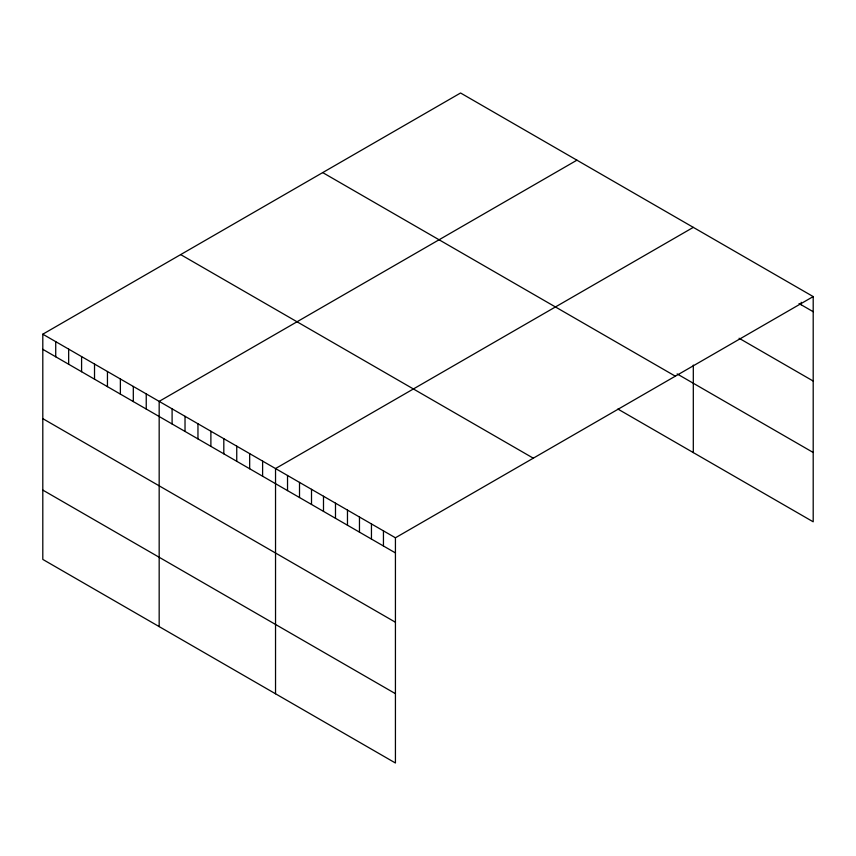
<?xml version="1.0" encoding="UTF-8"?>
<svg xmlns="http://www.w3.org/2000/svg" width="856" height="856" viewBox="0 0 856 856"><rect width="100%" height="100%" fill="white"/><g stroke="black" fill="none" stroke-linecap="round" stroke-linejoin="round"><path stroke-width="1.28" d="M813.2 296.583L395.429 537.782L395.429 763.006L42.8 559.417L42.8 334.193L460.571 92.994L813.2 296.583L813.2 521.807L617.882 409.05M576.933 160.179L159.173 401.368L159.173 626.603M693.307 227.364L275.536 468.553L275.536 693.788M799.033 303.527L813.2 311.712M739.081 338.248L813.2 381.048M677.139 373.922L813.2 452.482M322.701 172.591L675.341 376.18M180.659 254.596L533.299 458.185M42.8 334.193L395.429 537.782M42.8 349.323L395.429 552.912M42.8 418.648L395.429 622.237M42.8 490.081L395.429 693.67M801.205 302.264L801.205 304.79M693.307 365.073L693.307 452.589M383.445 530.859L383.445 545.989M371.45 523.936L371.45 539.066M359.466 517.013L359.466 532.143M347.472 510.09L347.472 525.22M335.488 503.168L335.488 518.297M323.493 496.245L323.493 511.374M311.509 489.322L311.509 504.452M299.514 482.399L299.514 497.529M287.53 475.476L287.53 490.606M262.61 461.095L262.61 476.225M249.674 453.627L249.674 468.756M236.748 446.158L236.748 461.288M223.812 438.7L223.812 453.83M210.886 431.231L210.886 446.361M197.961 423.763L197.961 438.893M185.024 416.305L185.024 431.435M172.099 408.836L172.099 423.966M146.237 393.91L146.237 409.04M133.311 386.441L133.311 401.571M120.375 378.983L120.375 394.113M107.449 371.515L107.449 386.645M94.524 364.046L94.524 379.176M81.588 356.588L81.588 371.718M68.662 349.12L68.662 364.249M55.726 341.651L55.726 356.781"/></g></svg>
